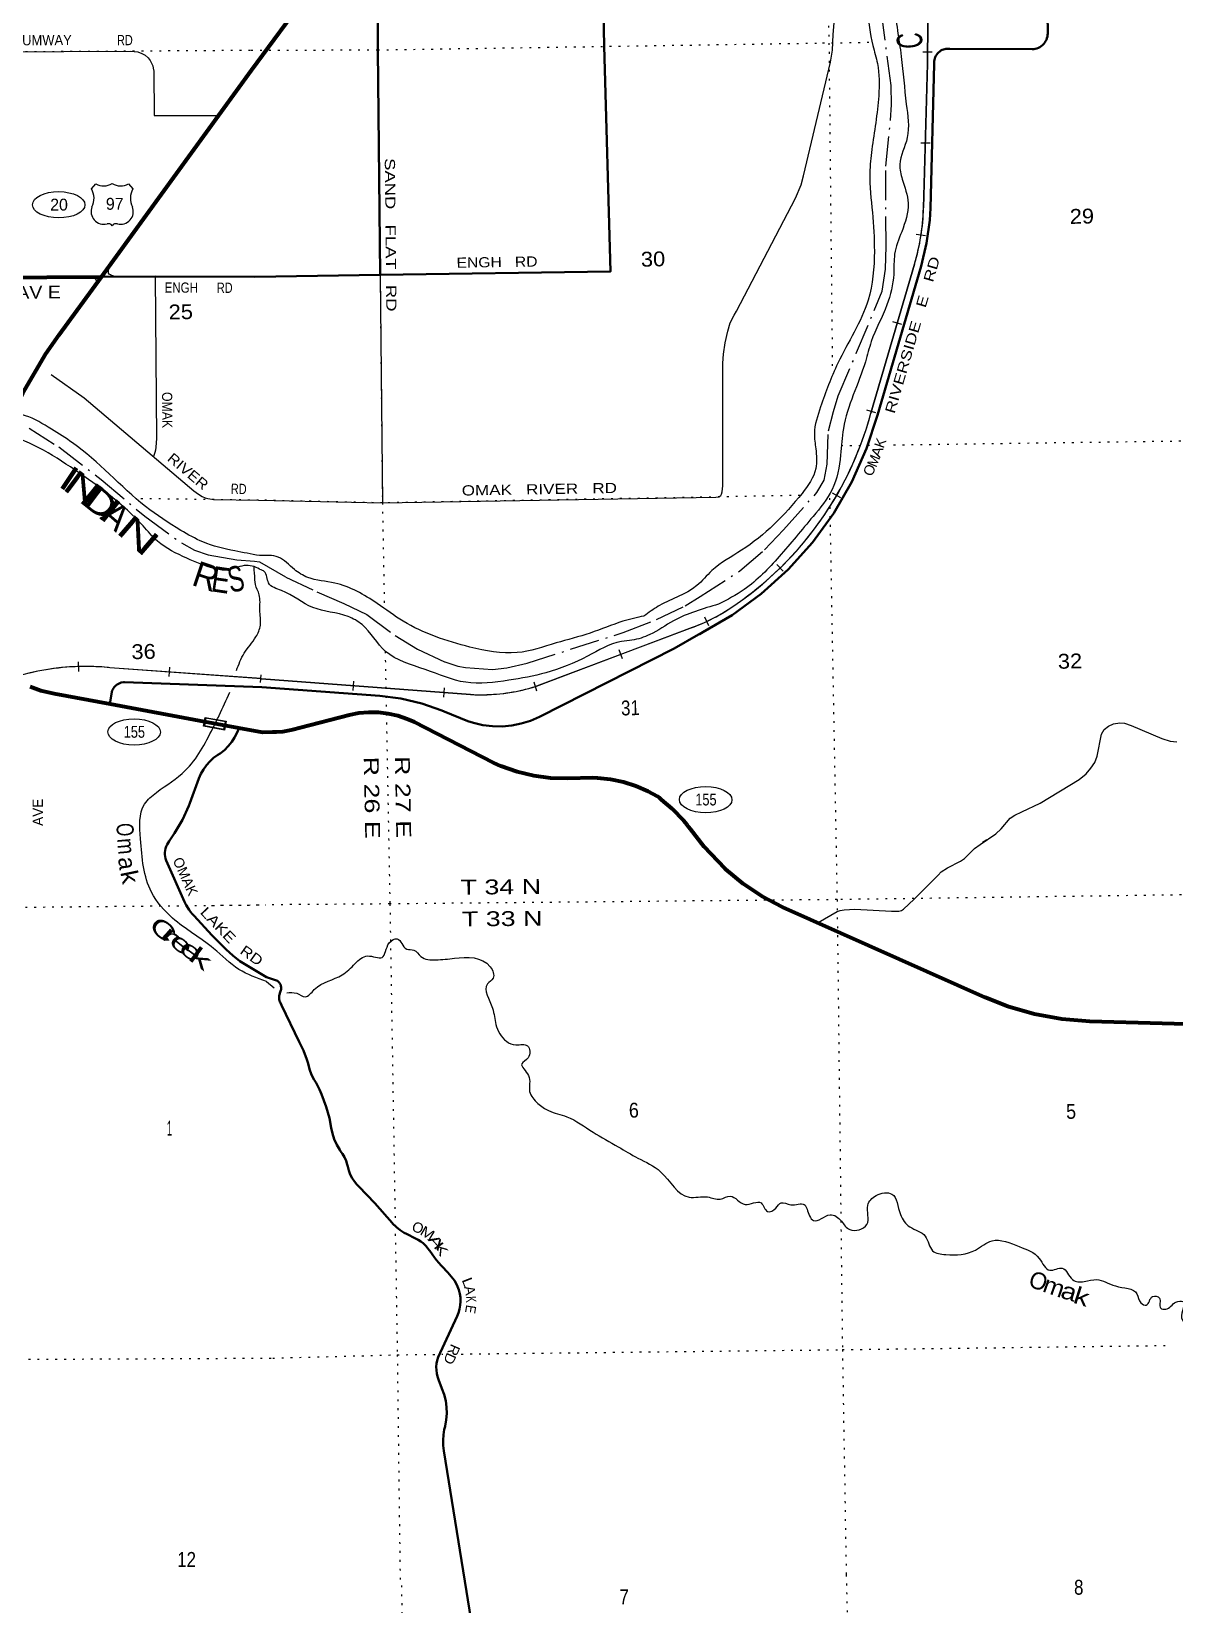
# Model space of a CAD drawing. Header units: feet. Extents: x 244583 to 493183, y 184934 to 372822.
# Drawn here: x 364739 to 378200, y 324241 to 342760 of the extents above; entities that cross this region are included whole.
import ezdxf
from ezdxf.enums import TextEntityAlignment as Align

# ---------------------------------------------------------------- set-up
doc = ezdxf.new("R2010")
doc.units = ezdxf.units.FT
doc.header["$LTSCALE"] = 70
doc.linetypes.add('DOT_DASHED', pattern=[7.7, 5, -1.2, 0.3, -1.2])
doc.linetypes.add('DOTTED', pattern=[1.5, 0.3, -1.2])
for name, color, linetype, lineweight in [('16', 7, 'Continuous', 25), ('17', 7, 'Continuous', 25), ('20', 7, 'Continuous', 70), ('23', 7, 'Continuous', 70), ('24', 7, 'Continuous', 25), ('25', 7, 'Continuous', 25), ('26', 7, 'Continuous', 40), ('29', 7, 'Continuous', 25), ('30', 7, 'Continuous', 25), ('34', 7, 'Continuous', 25), ('39', 7, 'Continuous', 13), ('44', 7, 'DOT_DASHED', 13), ('59', 7, 'Continuous', 13), ('6', 7, 'DOTTED', 25), ('7', 7, 'DOTTED', 13)]:
    doc.layers.add(name, color=color, linetype=linetype, lineweight=lineweight)
doc.layers.add('27', color=7, linetype='Continuous')
doc.layers.add('41', color=7, linetype='Continuous')

msp = doc.modelspace()

# ---------------------------------------------------------------- linework, layer by layer
at = {"layer": '16'}
for p, q in [((365446.68, 340906.49), (365497.99, 340965.25)), ((365689.75, 340971.22), (365689.47, 340971.02)), ((365881.84, 340965.34), (365933.23, 340906.49))]:
    msp.add_line(p, q, dxfattribs=at)
for centre, radius, start, end in [((365589.07, 341122.91), 182.07, 239.97227, 303.45418), ((365790.85, 341122.41), 181.52, 236.33975, 300.08743), ((365790.84, 341122.91), 182.07, 236.54582, 236.59441), ((365253.7, 340795.86), 222.05, 332.97043, 29.75871), ((366126.2, 340795.86), 222.05, 150.24129, 207.02957), ((365592.89, 340640.96), 151.42, 159.09177, 283.81923), ((365787.01, 340640.96), 151.42, 256.18077, 20.90823)]:
    msp.add_arc(centre, radius, start, end, dxfattribs=at)
for centre, major_axis, start_param, end_param in [((365648.23, 340442.14), (-19.56, 51.67), 4.95877769, 6.28318531), ((365731.68, 340442.14), (19.56, 51.67), 0, 1.32637542)]:
    msp.add_ellipse(centre, major_axis=major_axis, ratio=0.929097, start_param=start_param, end_param=end_param, dxfattribs=at)
at = {"layer": '17'}
for centre in [(365060.33, 340719.43), (365948.08, 334513.26), (372678.9, 333716.04)]:
    msp.add_ellipse(centre, major_axis=(-309.24, 1), ratio=0.500121, dxfattribs=at)
at = {"layer": '20'}
for p, q in [((367330.53, 342302.54), (368519.9, 343914.13)), ((365562.44, 339872.35), (367330.53, 342302.54))]:
    msp.add_line(p, q, dxfattribs=at)
msp.add_lwpolyline([(362504.94, 335071.41), (362603.51, 335160.07), (362641.24, 335190.08), (363002.2, 335482.11), (363157.8, 335625.46), (363204.08, 335675.26), (363227.26, 335700.2), (363247.04, 335725.26), (363364.66, 335873.5), (363506.27, 336082.11), (363564.63, 336178.43), (363727.48, 336494.49), (364372.09, 337912.98), (364570.66, 338349.92), (364599.72, 338413.88), (364638.59, 338502.82), (364909.54, 338965.57), (365066.1, 339190.15), (365562.44, 339872.35)], dxfattribs=at)
at = {"layer": '23'}
for p, q in [((363541.14, 339859.54), (365562.44, 339872.36)), ((367459.23, 334506.27), (367181.45, 334557.78))]:
    msp.add_line(p, q, dxfattribs=at)
for points in [[(365664.18, 334839.15), (365008.19, 334960.8), (364850.53, 334999), (364723.77, 335044.19)], [(367181.45, 334557.78), (366775.14, 334633.13), (365664.18, 334839.15)], [(378905.37, 331055.73), (377201.12, 331106.35), (376873.56, 331130.9), (376550.35, 331189.55), (376235.05, 331281.66), (375969.42, 331388.44), (373581.75, 332452.05), (373344.64, 332576.04), (373121.79, 332724.14), (372915.64, 332894.72), (372902.27, 332907.1), (372661.73, 333159.59), (372498.48, 333368.08), (372478.68, 333393.38), (372458.67, 333418.08), (372419.31, 333466.67), (372283.98, 333609.55), (372159.45, 333716.1), (372134.42, 333737.52), (372109.45, 333751.73), (371999.79, 333814.17), (371857.85, 333876.36), (371710.19, 333923.36), (371558.43, 333954.68), (371404.22, 333969.95), (371348.05, 333971.49), (371054.01, 333964.7), (370852.7, 333970.08), (370653.05, 333996.48), (370457.25, 334043.59), (370267.45, 334110.92), (370177.96, 334150.74), (369248.2, 334627.81), (369165.18, 334665), (369055, 334702.47), (368941.51, 334728.21), (368825.95, 334741.95), (368709.58, 334743.54), (368593.69, 334732.95), (368479.54, 334710.31), (367902.22, 334561.13), (367813.34, 334537.67), (367795.48, 334533.38), (367699.09, 334516.46), (367626.46, 334511.44), (367601.24, 334509.69), (367576.46, 334509.12), (367459.23, 334506.27)]]:
    msp.add_lwpolyline(points, dxfattribs=at)
at = {"layer": '24'}
msp.add_lwpolyline([(365449.36, 339871.64), (365471.7, 339863.66), (365480.95, 339858.1), (365490.21, 339846.06), (365499.46, 339830.32), (365501.31, 339815.5), (365501.31, 339805.32), (365498.75, 339784.81)], dxfattribs=at)
at = {"layer": '25'}
msp.add_lwpolyline([(365730.44, 339873.13), (365698.67, 339881), (365682.65, 339886.17), (365668.25, 339893.5), (365655.5, 339903.56), (365648.16, 339914.15), (365644.63, 339927.46), (365646.81, 339952.46), (365657.67, 340003.54)], dxfattribs=at)
at = {"layer": '26'}
for p, q in [((371484.16, 342585.99), (371385.07, 347796.31)), ((365562.44, 339872.36), (366196.57, 339876.37)), ((366196.57, 339876.37), (367370.67, 339870.87))]:
    msp.add_line(p, q, dxfattribs=at)
for points in [[(367450.4, 335041.02), (368840.2, 334937.5), (369089.77, 334906.27), (369334.7, 334849.12), (369572.32, 334766.68), (369600, 334755.21), (369877.53, 334640.77), (369945.07, 334619.23), (370055.85, 334594.03), (370168.65, 334580.54), (370282.25, 334578.91), (370395.4, 334589.17), (370506.85, 334611.2), (370615.39, 334644.76), (370719.83, 334689.48), (372305.82, 335495.95), (372593.84, 335658.89), (372604.19, 335664.55), (372643.84, 335687.51), (372988.48, 335887.1), (373333.71, 336138.62), (373650.76, 336424.86), (373936.15, 336742.67), (374186.77, 337088.57), (374399.85, 337458.77), (374573.07, 337849.21), (374701.55, 338244.54), (375214.98, 339997.97), (375279.92, 340265.89), (375316.49, 340539.13), (375324.11, 340680.6), (375370.72, 342374.86), (375369.52, 342391.82), (375370.11, 342408.82), (375372.46, 342425.66), (375376.56, 342442.16), (375382.37, 342458.14), (375389.81, 342473.42), (375398.81, 342487.85), (375409.27, 342501.25), (375421.07, 342513.49), (375434.09, 342524.43), (375448.18, 342533.95), (375463.18, 342541.94), (375478.94, 342548.32), (375495.28, 342553.02), (375505.13, 342554.76), (375530.03, 342557.19), (375555.13, 342557.06), (376521.53, 342551.85), (376540.87, 342552.88), (376560, 342555.92), (376578.7, 342560.94), (376596.78, 342567.9), (376614.03, 342576.7), (376630.26, 342587.26), (376645.31, 342599.45), (376658.99, 342613.16), (376671.17, 342628.22), (376681.71, 342644.46), (376690.49, 342661.73), (376697.42, 342679.81), (376702.42, 342698.52), (376705.44, 342717.65), (376706.44, 342736.99), (376706.43, 342738.72), (376581.09, 349935.57)], [(368812.37, 343919.94), (368817.91, 342542.77), (368844.53, 339893.72)], [(371484.16, 342585.99), (371559.31, 339935.82), (368844.53, 339893.72), (367370.67, 339870.87)], [(365664.18, 334839.15), (365667.89, 334863.75), (365686.11, 334984.76), (365690.97, 334999.97), (365697.4, 335014.58), (365705.32, 335028.45), (365714.64, 335041.4), (365725.27, 335053.32), (365737.08, 335064.06), (365749.95, 335073.5), (365763.74, 335081.55), (365772.26, 335085.39), (365797.21, 335094.08), (365822.26, 335098.25), (365836.06, 335100.54), (367450.4, 335041.02)], [(367506.78, 331625.66), (367193.27, 331816.79), (367109.78, 331880.56), (367033.4, 331952.7), (366862.83, 332121.85), (366654.82, 332347.07), (366631.78, 332372.02), (366612.57, 332397.07), (366594.48, 332420.67), (366562.52, 332472.9), (366542.41, 332513.68), (366324.84, 333000.47), (366317.51, 333023.36), (366312.61, 333046.88), (366310.19, 333070.79), (366310.29, 333094.82), (366312.9, 333118.71), (366317.99, 333142.19), (366325.5, 333165.01), (366335.37, 333186.93), (366347.46, 333207.69), (366361.67, 333227.07), (366362.1, 333227.6), (366423.71, 333323.19), (366516.98, 333478.81), (366593.48, 333643.32), (366605.25, 333673.35), (366710.24, 333964.33), (366734.53, 334019.76), (366764.47, 334072.34), (366799.75, 334121.5), (366839.97, 334166.7), (366884.7, 334207.45), (366933.44, 334243.31), (366961.63, 334260.71), (367011.31, 334300.71), (367056.53, 334345.68), (367096.81, 334395.13), (367131.69, 334448.52), (367160.81, 334505.27), (367172.03, 334533.83), (367181.45, 334557.78)], [(367655.38, 331379.28), (367655.52, 331393.78), (367657.17, 331408.19), (367660.32, 331422.35), (367668.58, 331449.99), (367677.17, 331474.62), (367677.95, 331478.34), (367679.42, 331489.06), (367679.77, 331499.88), (367678.98, 331510.67), (367677.07, 331521.32), (367674.05, 331531.72), (367669.97, 331541.74), (367664.86, 331551.28), (367658.78, 331560.23), (367651.8, 331568.5), (367643.99, 331575.99), (367635.44, 331582.63), (367506.78, 331625.66)], [(369842.11, 324517.11), (369596.95, 326052.32), (369588.03, 326113.96), (369585.6, 326176.2), (369589.68, 326238.35), (369600.25, 326299.73), (369609.88, 326336.71), (369611.21, 326342.35), (369624.3, 326416.16), (369629.61, 326490.93), (369627.07, 326565.86), (369616.71, 326640.1), (369598.65, 326712.85), (369573.08, 326783.32), (369532.23, 326889.15), (369519.86, 326925.38), (369511.35, 326962.7), (369506.78, 327000.71), (369506.22, 327038.99), (369509.65, 327077.11), (369517.05, 327114.67), (369528.32, 327151.18), (369750.25, 327634.19), (369767.4, 327676.21), (369780.06, 327719.79), (369788.09, 327764.45), (369791.41, 327809.71), (369789.99, 327855.07), (369783.83, 327900.03), (369773, 327944.1), (369757.63, 327986.8), (369737.87, 328027.66), (369722.33, 328053.73), (369641.18, 328149.89), (369620.12, 328174.85), (369595.07, 328199.1), (369561.71, 328231.4), (369509.58, 328293.69), (369485.88, 328327.03), (369428.83, 328405.15), (369404.67, 328437.54), (369402.22, 328440.84), (369378.9, 328468.7), (369352.8, 328493.97), (369324.2, 328516.38), (369293.41, 328535.67), (369260.78, 328551.63), (369154.48, 328603.81), (369129.55, 328616.05), (369104.48, 328631.98), (369081.39, 328646.65), (369036.77, 328682.08), (368996.09, 328721.98), (368985.42, 328733.94), (368783.86, 328964.49), (368592.66, 329163.89), (368572.49, 329184.66), (368541.96, 329221.88), (368515.48, 329262.08), (368493.35, 329304.84), (368475.81, 329349.67), (368463.05, 329396.09), (368457.21, 329421.12), (368443.25, 329464.53), (368424.83, 329506.24), (368402.16, 329545.8), (368375.47, 329582.77), (368368.72, 329592.89), (368333.39, 329653.61), (368304.61, 329717.7), (368282.67, 329784.44), (368267.84, 329853.11), (368247.32, 329966.79), (368209.69, 330100.4), (368153.93, 330249.31), (368131.28, 330304.73), (368091.44, 330381.93), (368069.54, 330417.21), (368038.19, 330478.66), (368013.44, 330543.06), (367995.55, 330609.68), (367981.98, 330657.41), (367943.03, 330763.29), (367893.23, 330864.51), (367682.2, 331296.64), (367666.53, 331330.48), (367664, 331336.79), (367659.65, 331350.62), (367656.77, 331364.84), (367655.38, 331379.28)], [(369842.11, 324517.11), (370774.95, 318712.05), (370815.9, 318571.66), (370878.1, 318413.92), (372399.63, 315212.18), (372566.9, 314928), (373232.5, 313770.97), (373305.65, 313663.61), (373348, 313606.55), (373512.71, 313413.22), (373573.8, 313324.48), (373660.88, 313162.85), (375996.22, 308909.33), (376095.82, 308665.65), (376138.04, 308546.87), (376165.38, 308415.06), (376254.42, 307688.16), (376281.43, 307570.48), (376303.77, 307499.67), (376311.22, 307477.31), (376348.46, 307395.32), (376433.95, 307254.81), (376737.68, 306842.81)]]:
    msp.add_lwpolyline(points, dxfattribs=at)
at = {"layer": '29'}
for p, q in [((361438.53, 342503.05), (365903.25, 342528.52)), ((366178.82, 342293.91), (366182.67, 341768.52)), ((366182.67, 341768.52), (366943.72, 341770.89)), ((366196.57, 339876.37), (366210.58, 337967.41)), ((368844.53, 339893.72), (368871.5, 337210.06)), ((366883.37, 337250.33), (367414.07, 337242.21)), ((375989.29, 333243.61), (375939.33, 333211.25))]:
    msp.add_line(p, q, dxfattribs=at)
for points in [[(373830.32, 341059.9), (374150, 342399.97), (374170.29, 342540.25), (374179.52, 342724.83), (374327.08, 344496.78), (374386.11, 344925), (374404.55, 345087.44), (374415.62, 345308.93), (374406.39, 345977.11), (374400.87, 346091.54), (374327.08, 346637.89), (374312.32, 346815.09), (374297.57, 346918.45), (374238.54, 347228.54), (374223.78, 347342.99), (374186.89, 348790.08), (374183.63, 348878.01)], [(365903.25, 342528.52), (365950.39, 342525.29), (365992.2, 342519.31), (366040.54, 342501.38), (366076.92, 342482.36), (366113.32, 342449.22), (366137.75, 342417.16), (366168.16, 342354.13), (366174.14, 342328.59), (366178.82, 342293.91)], [(372798.42, 337276.84), (372832.97, 337281.6), (372857.86, 337298.21), (372864.33, 337311.13), (372871.71, 337338.82), (372880, 337408.96), (372880, 338856.06), (372888.31, 338959.42), (372909.51, 339092.32), (372939.96, 339232.6), (372968.54, 339328.58), (373013.74, 339420.87), (373042.32, 339468.86), (373735.88, 340797.82), (373802.29, 340952.87), (373830.32, 341059.9)], [(364971.33, 338722.51), (365360.22, 338445.17), (366651, 337353.26)], [(366210.58, 337967.41), (366204.83, 337864.57), (366199.4, 337831.97), (366192.88, 337803.71), (366176.59, 337755.9)], [(366651, 337353.26), (366706.11, 337311.96), (366748.47, 337286.97), (366784.31, 337270.66), (366815.81, 337261.97), (366838.62, 337257.62), (366883.37, 337250.33)], [(367414.07, 337242.21), (368871.5, 337210.06), (372798.42, 337276.84)], [(374001.28, 332268.29), (374226.54, 332397.69), (374261.59, 332412.45), (374309.55, 332419.83), (374433.13, 332427.22), (374868.45, 332405.07), (374951.46, 332405.07), (374984.66, 332412.45), (375008.64, 332427.22), (375134.07, 332545.35), (375414.44, 332825.91), (375453.18, 332866.51), (375525.11, 332914.5), (375678.22, 332992.02), (375724.33, 333025.25), (375844.23, 333139.69), (375908.78, 333187.68), (376093.24, 333313.19), (376157.8, 333372.25), (376262.94, 333497.77), (376320.12, 333534.68), (376403.13, 333571.6), (376617.09, 333674.96), (377074.55, 333955.52), (377159.4, 334021.97), (377214.73, 334088.42), (377259.01, 334154.86), (377288.52, 334228.7), (377340.16, 334487.1), (377369.68, 334542.48), (377421.32, 334583.08), (377480.35, 334608.92), (377554.13, 334620), (377609.47, 334616.31), (377686.94, 334590.47), (378048.48, 334435.42), (378148.09, 334405.89), (378225.55, 334398.51)]]:
    msp.add_lwpolyline(points, dxfattribs=at)
at = {"layer": '34'}
for p, q in [((375345.33, 342515.84), (375234.72, 342516.7)), ((375321.18, 341442.86), (375210.61, 341445.9)), ((375267.83, 340352.01), (375158.59, 340369.41)), ((374988.76, 339310.44), (374882.61, 339341.52)), ((374681.14, 338269.13), (374574.98, 338300.22)), ((374268.95, 337268.23), (374173.47, 337324.08)), ((373592.55, 336404.64), (373515.07, 336483.57)), ((372715.32, 335763.62), (372669.13, 335864.12)), ((371697.17, 335375.66), (371658.1, 335479.14)), ((365290.12, 335336.92), (365294.12, 335226.39)), ((366365.96, 335275.23), (366357.99, 335164.91)), ((367440.18, 335185.75), (367433.57, 335094.3)), ((368526.45, 335000.68), (368534.73, 335110.98)), ((369595.85, 334923.02), (369604.13, 335033.32)), ((370691.54, 334993.99), (370658.87, 335099.67))]:
    msp.add_line(p, q, dxfattribs=at)
at = {"layer": '34', "lineweight": 13}
for p, q in [((375138.2, 340020.45), (374624.77, 338267.02)), ((372522.53, 335744.47), (370685.2, 335050.76)), ((367445.98, 335140.97), (365663.96, 335269.68)), ((369909.55, 334953.12), (367446.81, 335137.99))]:
    msp.add_line(p, q, dxfattribs=at)
at = {"layer": '34'}
for points in [[(367448.77, 335139.67), (369909.62, 334954.22), (369948.12, 334952.39), (369986.45, 334951.46), (370024.81, 334951.19), (370063.42, 334951.34), (370101.86, 334952.39), (370140.11, 334954.1), (370178.62, 334956.25), (370216.93, 334959.29), (370255.07, 334962.99), (370293.47, 334967.35), (370331.46, 334972.39), (370369.47, 334977.88), (370407.52, 334984.23), (370445.18, 334991.28), (370482.86, 334998.98), (370520.35, 335007.13), (370557.89, 335016.17), (370595.02, 335025.66), (370632.19, 335036.05), (370668.94, 335046.88), (370684.84, 335051.8), (372522.14, 335745.5), (372557.94, 335758.83), (372593.22, 335772.89), (372628.29, 335787.56), (372663.41, 335802.72), (372698.02, 335818.64), (372732.21, 335835.08), (372766.44, 335852.01), (372800.17, 335869.69), (372833.47, 335887.91), (372866.76, 335906.81), (372893.75, 335922.72), (372944.07, 335955.07), (373002.59, 335993.52), (373060.01, 336033.21), (373116.52, 336073.78), (373172.86, 336115.6), (373227.93, 336158.13), (373282.64, 336201.37), (373336.62, 336246.03), (373389.35, 336291.4), (373441.52, 336337.84), (373492.98, 336384.8), (373543.71, 336433.2), (373593.35, 336481.94), (373642.28, 336532.1), (373690.13, 336582.62), (373737.42, 336634.2), (373783.47, 336686.48), (373828.61, 336739.66), (373873.02, 336793.35), (373916.36, 336848.3), (373958.98, 336903.77), (374000.33, 336959.96), (374040.97, 337016.66), (374080.17, 337074.43), (374118.65, 337132.73), (374156.04, 337191.38), (374192.54, 337250.92), (374227.78, 337311.15), (374262.12, 337372.27), (374295.56, 337433.4), (374327.56, 337495.57), (374358.48, 337558.09), (374388.68, 337621.16), (374417.45, 337684.37), (374445.15, 337748.84), (374471.94, 337813.29), (374497.12, 337878.27), (374521.76, 337943.43), (374544.96, 338009.64), (374566.91, 338075.66), (374587.79, 338142.03), (374607.75, 338209.29), (374623.25, 338265.65), (374623.71, 338267.32), (375137.14, 340020.76), (375137.26, 340021.17), (375149.8, 340064.05), (375161.28, 340106.97), (375172.04, 340150.12), (375182.38, 340193.65), (375191.65, 340237.23), (375200.13, 340280.78), (375208.2, 340324.74), (375215.2, 340368.72), (375221.4, 340412.69), (375226.94, 340457.13), (375231.61, 340501.29), (375235.77, 340545.59), (375238.97, 340590.19), (375241.28, 340634.52), (375242.86, 340679.09), (375243.04, 340682.78), (375243.04, 340682.82), (375289.65, 342377.08), (375383.23, 354418.15)], [(367448.77, 335139.68), (365663.87, 335268.58), (365644.49, 335270.46), (365595.58, 335274.77), (365546.81, 335278.3), (365497.8, 335280.97), (365448.78, 335282.63), (365399.5, 335283.43), (365350.53, 335283.69), (365301.39, 335282.7), (365252.39, 335280.92), (365203.3, 335278.52), (365154.6, 335275.18), (365105.48, 335270.77), (365056.66, 335265.79), (365008.07, 335259.64), (364959.55, 335253.1), (364910.85, 335245.33), (364862.69, 335236.83), (364814.67, 335227.56), (364766.41, 335217.43), (364718.75, 335206.2)]]:
    msp.add_lwpolyline(points, dxfattribs=at)
at = {"layer": '34', "lineweight": 13}
msp.add_lwpolyline([(375384.33, 354418.16), (375290.75, 342377.06), (375244.14, 340682.8)], dxfattribs=at)
for centre, radius, start, end in [((372691.38, 340751.45), 2553.68, 343.37578, 358.45851), ((370761.39, 339306.58), 4000.78, 302.21716, 344.9149), ((371772.81, 337795.02), 2183.31, 290.08339, 300.90924), ((365373.38, 332472.25), 2812.49, 84.06969, 145.46601), ((370026.49, 337153.88), 2203.86, 266.95849, 287.39099)]:
    msp.add_arc(centre, radius, start, end, dxfattribs=at)
at = {"layer": '39'}
msp.add_line((367507.56, 331576.58), (367598.03, 331500.05), dxfattribs=at)
for points in [[(367868.44, 370483.9), (368373.23, 369513.59), (368712.4, 368902.7), (368979.91, 368686.47), (369275.63, 368472.91), (369456.79, 368323.43), (369664.02, 368093.67), (369974.66, 367670.17), (370249.48, 367399.51), (370449.54, 367218.11), (370533.85, 367064.37), (370583.24, 366936.11), (370755, 366756.08), (371106.19, 366149.51), (371294.78, 365763.63), (371541.8, 365296.2), (371731.41, 364865.86), (371838.64, 364593.35), (371951.99, 364230), (371958.04, 363878.32), (371924.01, 363424.61), (371738.56, 363056.37), (371665.24, 362907.07), (371635.09, 362548.49), (371656.55, 361788.72), (371599.94, 361350.67), (371508.1, 361128.15), (371432.97, 361057.67), (371457.95, 360936.93), (371424.63, 360804.73), (371507.13, 360553.89), (371697.47, 360180.19), (372176.33, 359554.33), (372566.11, 359114.47), (372869.09, 358848.5), (373294.95, 358508.54), (373702.92, 358156.04), (374083.54, 357675.52), (374328.82, 357371.83), (374692.42, 356840.37), (374885.88, 356418.2), (374978.68, 356070.55), (375057.08, 355469.81), (375093.52, 355025.82), (375200.53, 354498.54), (375271.51, 354045.24), (375285.65, 353712.51), (375260.74, 353369.66), (375144.58, 352798.8), (375116.07, 352456.43), (375122.55, 351997.59), (375073.27, 351856.94), (375092.49, 351634.97), (375131.8, 351065.68), (375221.41, 350592.59), (375191.39, 350052.03), (374962.09, 349306.69), (374723.99, 348680.45), (374701.89, 348235.1), (374723.69, 347548.14), (374656.16, 347146.23), (374688.78, 346956.92), (374655.2, 346747.88), (374788.43, 346310.17), (374835.34, 346026.16), (374868.41, 345816.64), (374834.65, 345615.68), (374850.56, 345450.25), (374938.19, 345239.97), (375030.78, 344989.36), (375128.77, 344767.19), (375182.92, 344519.74), (375103.88, 344267.19), (374947.47, 344130.13), (374862.07, 344067.49), (374869.11, 343936.23), (374894.46, 343447.5), (374900.78, 343083.69), (374981.62, 342464.82), (375040.92, 341904.08), (375051.98, 341510.05), (374964.33, 341192.6), (374992.54, 341019.36), (375063.62, 340737.93), (374986.49, 340402.52), (374903.69, 340137.76), (374892.92, 339902.96), (374812.35, 339541.19), (374628.39, 339108.28), (374559.08, 338872.13), (374300.42, 338085.67), (374267.18, 337773.52), (374167.4, 337368.85), (373942.44, 337050.24), (373543.28, 336577.99), (373132.09, 336190.38), (372829.06, 336017.57)], [(368181.02, 369078.47), (368305.62, 368850.84), (368448.75, 368686.33), (368701.29, 368506.14), (369168.34, 368219.71), (369380.7, 368030.51), (369877.83, 367401.03), (370087.17, 367167.28), (370147.42, 367093.86), (370213.2, 367131.77), (370313.36, 367079.49), (370348.21, 366969.09), (370359.59, 366736.83), (370654.22, 366306.89), (370884.06, 365883.55), (371044.4, 365497.01), (371158.14, 365028.53), (371157.53, 364702.97), (371243.74, 364466.38), (371300.55, 364190.68), (371325, 364005.22), (371452.44, 363820.13), (371555.2, 363654.68), (371522.43, 363498.23), (371361.37, 363035.52), (371294.16, 362619.46), (371299.59, 361942.23), (371245.02, 361415.26), (371162.8, 360861.36), (371193.56, 360576.98), (371368.39, 360174.6), (371492.45, 359961.12), (371710.07, 359630.5), (372028.85, 359292.11), (372198.84, 359012.97), (372345.33, 358789.89), (372574.79, 358647.59), (372735.9, 358491.58), (372948.24, 358391.35), (373103.9, 358208.92), (373530.36, 357842.69), (373855.54, 357401.33), (374181.37, 356931.68), (374551.68, 356372.06), (374689.18, 355924.34), (374723.93, 355642.07), (374694.55, 355514.01), (374696.25, 354911.5), (374652.03, 354461.6), (374580.46, 354059.6), (374549.24, 353571.59), (374589.46, 353226.76), (374746.85, 352263.9), (374785.01, 351921.04), (374744.47, 351046.62), (374800.58, 350625.32), (374876.11, 350149.89), (374759.29, 349607.32), (374531.29, 349157.22), (374431.83, 348738.4), (374448.41, 348279.79), (374424.24, 347836.43), (374375.14, 347246.9), (374369.43, 346967.74), (374453.6, 346820.06), (374429.69, 346629.44), (374486.5, 346177.83), (374529.76, 345788.59), (374537.33, 345370.22), (374532.17, 345066.81), (374522.35, 344878.54), (374593.91, 344487.93), (374593.83, 344227.1), (374625.61, 344074.16), (374583.79, 343784.05), (374583.1, 343021.76), (374647.42, 342594.59), (374700.78, 342381.49), (374715.5, 342003.72), (374635.13, 341368.99), (374611.15, 341093.45), (374641.99, 340629.11), (374664.57, 340172.67), (374590.93, 339596.73), (374234.32, 338854.51), (374032.03, 338340.3), (373958.46, 338025.2), (373974.65, 337847.64), (373975.94, 337615.15), (373813.01, 337322.24), (373101.29, 336652.7), (372751.35, 336412.08), (372573.62, 336236.11), (372120.73, 335993.12), (371951.7, 335878)], [(367424.75, 336589.59), (367132.89, 336644.66), (366757.38, 336750.42), (366498.38, 336886.79), (366083.18, 337167.65), (365222.95, 337916.79), (364973.58, 338077.61), (364667.74, 338235.29), (364470.94, 338269.15)], [(367427.55, 336427.59), (367425.5, 336428.94), (367243.21, 336470.97), (367040.31, 336418.41), (366890.55, 336437.67), (366569.26, 336558.65), (366224.22, 336760.03), (366053.24, 336938.59), (365249.25, 337597.87), (364826.36, 337858.36), (364374.34, 338054.1)], [(371951.7, 335878), (371704.71, 335815.68), (371318.09, 335677.34), (370916.84, 335560.9), (370458.96, 335447.2), (369902.05, 335513.19), (369117.53, 335816.55), (368809.79, 336025.79), (368311.51, 336264.99), (367992.88, 336332.44), (367835.23, 336425.85), (367644.07, 336571.06), (367424.75, 336589.59)], [(367153.65, 335235.92), (367244.73, 335441.92), (367382.4, 335632.68), (367434.29, 335769.17), (367428.8, 335951.02), (367421.36, 336128.79), (367376.66, 336249.2), (367368.55, 336356.2), (367361.11, 336428.83), (367361.33, 336456.96)], [(372829.06, 336017.57), (372300.38, 335821.36), (372019.33, 335659.17), (371810.78, 335593.69), (371685.91, 335578.67), (371287.97, 335405.7), (370797.64, 335210.37), (370359.39, 335121.38), (369853.01, 335097.55), (369376.96, 335248.31), (368909.56, 335461.94), (368631.71, 335777.01), (368467.95, 335872.3), (368053.52, 335977.98), (367683.39, 336177.69), (367531.88, 336267.2), (367480.33, 336401.48), (367458.58, 336415.08), (367427.55, 336427.59)], [(366876.38, 334557.43), (366949.89, 334708.23), (367073.9, 334980.71)], [(367507.56, 331576.58), (367180.71, 331718.6), (366883.26, 331965.4), (366399.99, 332321.73), (366153.93, 332626.17), (366022.8, 333254.35), (366071.49, 333663.71), (366212.18, 333801.97), (366550.46, 334059.39), (366876.38, 334557.43)], [(367745.89, 331441.27), (367862.78, 331436.28), (367962.67, 331396.13), (368069.82, 331479.48), (368397.06, 331652.85), (368551.5, 331787.84), (368696.91, 331876.13), (368868.95, 331859.88), (368951.9, 332029.62), (369045.71, 332078.3), (369157.54, 331957.54), (369242.64, 331945.35), (369325.15, 331870.43), (369499.76, 331829.98), (369719.46, 331849.21), (370141.87, 331747.76), (370175.21, 331615.08), (370110.13, 331546.86), (370167.12, 331263.08), (370207.95, 331067.89), (370252.84, 330959.74), (370443.63, 330830.7), (370579.2, 330819.68), (370586.52, 330676.29), (370513.37, 330607.87), (370591.25, 330470.16), (370605.7, 330280.43), (370703.82, 330141.16), (370828.99, 330055.08), (371042.7, 329983.19), (371351.81, 329802.29), (371648.63, 329629.19), (371879.88, 329497.04), (372148.15, 329335.42), (372482.21, 329035.8), (372700.26, 329038.82), (372850.28, 329013.98), (372968.63, 329049.07), (373142.53, 328951.99), (373329.98, 328968.45), (373407.03, 328867.11), (373505.06, 328907.79), (373566.24, 328969.87), (373679.84, 328948.23), (373839.35, 328949.89), (373901, 328815.84), (373948.72, 328760.33), (374143.04, 328829.53), (374276.05, 328753.74), (374375.26, 328654.94), (374575.87, 328714.17), (374586.83, 328940.88), (374685.16, 329056.38), (374870.59, 329072.8), (374970.98, 328834.51), (375083.41, 328687.48), (375263.68, 328576.39), (375350.38, 328406.53), (375504.91, 328361.57), (375855.12, 328414.15), (376050.53, 328523.81), (376371.23, 328454.39), (376606.7, 328314.25), (376731.05, 328175.58), (376877.9, 328201.22), (376998.13, 328066.5), (377135.99, 328043.4), (377282.89, 328067.02), (377502.74, 327991.22), (377757.34, 327898.03), (377804.2, 327791.95), (377867.38, 327767.12), (377941.81, 327867.92), (378021.05, 327847.51), (378035.8, 327732.59), (378096.73, 327717.83), (378215.99, 327801.46), (378296.64, 327807.37), (378282.83, 327616.99), (378326.79, 327549.26), (378462.47, 327445.23), (378564.12, 327328.28), (378675.41, 327142.81), (378790.09, 326985.72), (378818.9, 326786.22), (378688.18, 326674.01), (378648.01, 326576.03), (378788.15, 326453.9), (378842.23, 326297.44), (378928.44, 326236.75), (378924.98, 326123.44), (378837.6, 326058.74), (378813.31, 325973.26), (378766.67, 325893.32), (378875.41, 325819), (378817.5, 325702.41)]]:
    msp.add_spline(points, degree=3, dxfattribs=at)
at = {"layer": '44'}
for points in [[(367426.09, 336514.09), (367735.59, 336334.31), (368099.37, 336164.26), (368416.51, 336024.49), (368686.98, 335896.1), (369020.58, 335650.48), (369284.86, 335488.04), (369608.16, 335337), (369760.57, 335287.82), (369849.29, 335272.7), (370166.43, 335250.04), (370336.32, 335268.93), (370574.64, 335321.89), (371707.24, 335684.55), (372099.87, 335835.65), (372437.36, 335998.04), (372613.32, 336107.65), (373081.46, 336409.86), (373371.78, 336659.15), (373594.9, 336893.4), (373987.54, 337331.61), (374072.13, 337478.93), (374108.35, 337664.04), (374123.45, 338056.92), (374183.51, 338287.37), (374240.14, 338468.71), (374455.68, 338978.67), (374757.7, 339703.98), (374797.02, 339960.93), (374803.01, 340232.85), (374798.91, 341173.6), (374855.55, 341713.82), (374866.87, 341895.16), (374863.41, 342121.69), (374747.95, 342983.16)], [(364711.55, 338089.37), (365060.85, 337868.01), (365561.52, 337483.53), (366073.84, 337052.46), (366504.65, 336737.89), (366660.53, 336653.46), (366819.02, 336598.08), (367156.68, 336539.82), (367364.97, 336525.3), (367426.09, 336514.09)]]:
    msp.add_lwpolyline(points, dxfattribs=at)
at = {"layer": '59'}
for points in [[(366785.92, 334684.5), (367031.8, 334639.3), (367012.82, 334536.03), (366766.94, 334581.23)], [(367022.49, 334632.88), (366792.33, 334675.19), (366776.25, 334587.64), (367006.39, 334545.34)]]:
    msp.add_lwpolyline(points, close=True, dxfattribs=at)
at = {"layer": '6'}
msp.add_line((366860.64, 332471.82), (367493.94, 332477.98), dxfattribs=at)
for points in [[(368615.17, 368562.79), (368684.38, 363958.35), (368721.43, 358554.5), (368757, 353215.31), (368792.25, 347890.27), (368817.91, 342542.77), (368871.5, 337210.06), (368894.51, 335976.07)], [(368904.09, 335462.56), (368959.55, 332488.79), (369046.91, 327181.13), (369080.72, 324504.47)], [(398116.59, 332857.26), (395528.13, 332831.85), (390226.07, 332765.93), (384859.78, 332682.35), (379539.64, 332611.98), (374225.61, 332539.72), (368959.55, 332488.79), (367493.94, 332477.98)], [(360301.72, 332394.31), (363617.79, 332440.28), (367492.71, 332477.96)], [(369097.2, 324465.67), (369115.06, 321840.77), (369230.57, 316537.96), (369297.92, 311222.09), (369367.08, 305916.35), (369484.02, 300544.86)]]:
    msp.add_lwpolyline(points, dxfattribs=at)
at = {"layer": '7'}
for p, q in [((374608.15, 337885.33), (374275.99, 337880.78)), ((367414.07, 337242.21), (365976.47, 337259.23))]:
    msp.add_line(p, q, dxfattribs=at)
for points in [[(373902.18, 356554.58), (373935.66, 353290.51), (374019.25, 347970.63), (374129.74, 342623.06), (374170.35, 338737.78)], [(367326.61, 342539.75), (368817.91, 342542.77), (374055.4, 342624.13), (374642.5, 342632.89)], [(336716.62, 342179.72), (342288.65, 342260.42), (347562.17, 342349.1), (352912.76, 342419.1), (358214.96, 342486.11), (363515.83, 342516.7), (367326.61, 342539.75)], [(398021.11, 338196.91), (395419.71, 338177.44), (390087.27, 338114.86), (384844.37, 338005.07), (379427.32, 337951.41), (374825.07, 337888.31)], [(373789.6, 337297.5), (368871.5, 337210.06), (367414.07, 337242.21)], [(374137.46, 337265.03), (374225.61, 332539.72), (374288.51, 327241.6), (374333.47, 324592.13)], [(369800.91, 327189.83), (374288.51, 327241.6), (378142.63, 327291.24)], [(357912.51, 327008.77), (358410, 327017.5), (363759.89, 327123.87), (367580.8, 327142.24)], [(367580.8, 327142.24), (369046.91, 327181.13), (369583.1, 327187.32)], [(374333.47, 324592.13), (374399.71, 321899.38), (374523.13, 316604.81), (374629.02, 311279.58), (374718.48, 305968.18), (374809.7, 300668.94)]]:
    msp.add_lwpolyline(points, dxfattribs=at)

# ---------------------------------------------------------------- texts
at = {"layer": '16'}
msp.add_text('97', height=140, dxfattribs=at).set_placement((365719.64, 340660.71), align=Align.CENTER)
at = {"layer": '17'}
msp.add_text('20', height=140, dxfattribs=at).set_placement((365063.78, 340651.12), align=Align.CENTER)
at = {"layer": '17', "width": 1.15}
msp.add_text('GRAPE AV E', height=150, rotation=0.363, dxfattribs=at).set_placement((363688.79, 339608.4))
at = {"layer": '17', "width": 0.8}
for p in [(365950.98, 334444.95), (372681.8, 333647.73)]:
    msp.add_text('155', height=140, dxfattribs=at).set_placement(p, align=Align.CENTER)
at = {"layer": '27'}
for s, rotation, width, p in [('SAND   FLAT   RD', 270.576, 1.35, (368899.67, 341267.76)), ('ENGH   RD', 0.888, 1.15, (369745.53, 339977.7)), ('RIVERSIDE   E   RD', 73.679, 1.3, (374901.96, 338252.85)), ('ENGH', 359.732, 0.85, (366306.3, 339685.61)), ('RD', 359.732, 0.8, (366922.15, 339682.71)), ('A', 69.236, 1.15, (374731.26, 337733.98)), ('O', 65.602, 1.05, (374634.09, 337511.94)), ('LAKE', 313.725, 1.25, (366717.07, 332383.57)), ('RD', 324.502, 1.2, (367183.95, 331912.79)), ('O', 335.854, 1.05, (369205.16, 328650.3)), ('M', 328.869, 1.2, (369303.55, 328603.43)), ('A', 312.689, 1.8, (369398.28, 328538.37)), ('K', 305.61, 1.45, (369469.98, 328453.23)), ('L', 291.565, 1.3, (369803.47, 328064.25)), ('K', 273.236, 0.7, (369853.68, 327868.19)), ('E', 260.75, 0.9, (369859.83, 327774.07)), ('R', 246.369, 1.1, (369682.72, 327318.85)), ('D', 246.369, 1.1, (369636.46, 327216.7))]:
    msp.add_text(s, height=120, rotation=rotation, dxfattribs=dict(at, width=width)).set_placement(p)
for s, rotation, p in [('K', 70.521, (374773.45, 337845.39)), ('M', 67.57, (374685.02, 337620.46)), ('AVE', 90.169, (364874.14, 333407.49)), ('OMAK', 294.082, (366400.13, 333004.37)), ('A', 281.28, (369833.54, 327979.79))]:
    msp.add_text(s, height=120, rotation=rotation, dxfattribs=at).set_placement(p)
at = {"layer": '30'}
for s, rotation, width, p in [('SHUMWAY', 0.327, 0.95, (364418.08, 342595.01)), ('RD', 0.327, 0.8, (365746.92, 342597.63)), ('OMAK', 270.421, 0.9, (366276.56, 338514.97)), ('RIVER', 319.771, 1.15, (366329.02, 337717.32)), ('RD', 359.123, 0.8, (367086.59, 337316.38)), ('OMAK   RIVER   RD', 0.974, 1.25, (369806.86, 337295.98))]:
    msp.add_text(s, height=120, rotation=rotation, dxfattribs=dict(at, width=width)).set_placement(p)
at = {"layer": '41'}
for s, rotation, width, p in [('O', 272.712, 0.75, (365739.04, 333435.88)), ('m', 275.087, 0.85, (365747.06, 333254.26)), ('k', 281.621, 1.15, (365783.69, 332862.54)), ('C', 319.641, 1.6, (366108.08, 332209.56)), ('r', 317.741, 2.15, (366237.75, 332110.74)), ('e', 321.569, 1.75, (366344.19, 332024.6)), ('e', 323.482, 1.7, (366459.64, 331936.1)), ('k', 323.548, 1.9, (366570.15, 331843.3)), ('m', 340.61, 1.1, (376633.52, 327929.71)), ('a', 343.505, 1.2, (376845.15, 327855.83)), ('k', 342.48, 1.3, (376993.72, 327796.91))]:
    msp.add_text(s, height=200, rotation=rotation, dxfattribs=dict(at, width=width)).set_placement(p)
for s, rotation, p in [('a', 278.182, (365757.09, 333028.84)), ('O', 341.28, (376466.27, 327988.96))]:
    msp.add_text(s, height=200, rotation=rotation, dxfattribs=at).set_placement(p)
at = {"layer": '44'}
for s, rotation, width, p in [('C', 93.431, 0.65, (375228.68, 342660.02)), ('I', 326.297, 1.4, (365101.56, 337373.96)), ('N', 323.059, 1.55, (365266.43, 337248.05)), ('D', 321.123, 1.45, (365446.38, 337105.18)), ('I', 321.123, 1.6, (365574.19, 337001.57)), ('N', 319.198, 1.65, (365899.96, 336714.73)), ('E', 351.587, 0.8, (366948.57, 336155.28)), ('S', 10.842, 0.7, (367174.17, 336169.5))]:
    msp.add_text(s, height=300, rotation=rotation, dxfattribs=dict(at, width=width)).set_placement(p, align=Align.CENTER)
for s, rotation, p in [('A', 319.198, (365636.1, 336944.21)), ('R', 341.558, (366748.75, 336201.72))]:
    msp.add_text(s, height=300, rotation=rotation, dxfattribs=at).set_placement(p, align=Align.CENTER)
at = {"layer": '6', "width": 1.35}
for s, rotation, p in [('R 26 E', 271.068, (368652.21, 334220.45)), ('R 27 E', 271.068, (369018.41, 334227.41)), ('T 34 N', 0.554, (369792.93, 332598.05)), ('T 33 N', 0.554, (369808.92, 332223.49))]:
    msp.add_text(s, height=175, rotation=rotation, dxfattribs=at).set_placement(p)
at = {"layer": '7'}
for s, rotation, width, p in [('29', 1.324, 1.1, (376967.24, 340493.68)), ('30', 1.324, 1.1, (371917.59, 339989.9)), ('25', 1.139, 1.1, (366356.08, 339368.87)), ('36', 1.139, 1.1, (365917.94, 335369.5)), ('32', 1.324, 1.1, (376827.22, 335256.7)), ('31', 1.324, 0.85, (371683.68, 334707.16)), ('6', 1.324, 0.9, (371776.09, 329971.83)), ('5', 1.324, 0.9, (376924.48, 329957.36)), ('1', 1.139, 0.45, (366337.01, 329760.26))]:
    msp.add_text(s, height=175, rotation=rotation, dxfattribs=dict(at, width=width)).set_placement(p)
at = {"layer": '7', "width": 0.85}
for s, p in [('12', (366455.52, 324684.17)), ('8', (377016.35, 324356.68)), ('7', (371662.73, 324243.92))]:
    msp.add_text(s, height=175, dxfattribs=at).set_placement(p)

doc.saveas('drawing.dxf')
